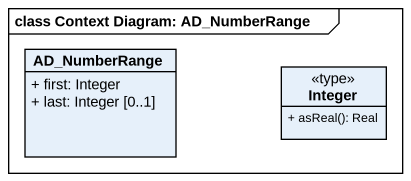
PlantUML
@startuml
mainframe class Context Diagram: AD_NumberRange
hide circle
hide empty members
skinparam classAttributeIconSize 0
class AD_NumberRange {
  + first: Integer
  + last: Integer [0..1]
}
class Integer <<type>> {
  + asReal(): Real
}
@enduml
